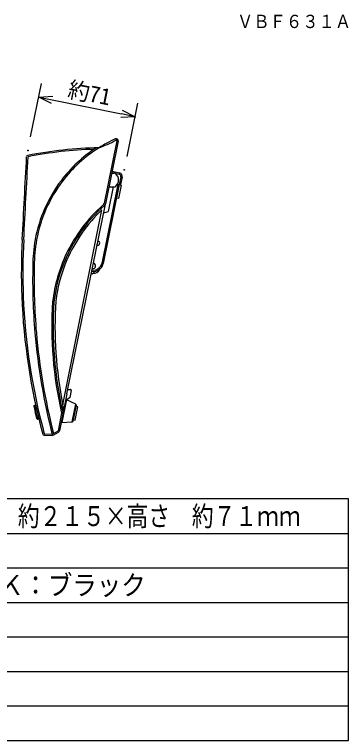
# Model space of a CAD drawing. Units: millimetres, scale not verified. Extents: x -63 to 63, y -57 to 57.
# Drawn here: x 14.2 to 62.5, y -56.5 to 48.7 of the extents above; entities that cross this region are included whole.
import ezdxf
from ezdxf.enums import TextEntityAlignment as Align

# ---------------------------------------------------------------- set-up
doc = ezdxf.new("R2010")
doc.units = ezdxf.units.MM
doc.header["$LTSCALE"] = 0.190236
doc.header["$PDMODE"] = 32
doc.header["$PDSIZE"] = 0.0951
for name, color, linetype in [('0-0_TOUROKU', 1, 'Continuous'), ('0-1_MOJI1', 2, 'Continuous'), ('0-2_GAIKEI', 1, 'Continuous'), ('0-3_WAKU', 1, 'Continuous'), ('0-4_SUNPO', 3, 'Continuous'), ('0-5_DEFPOINTS', 7, 'Continuous')]:
    doc.layers.add(name, color=color, linetype=linetype)
doc.styles.add('ＭＳ ゴシック', font='')
doc.styles.get('ＭＳ ゴシック').set_extended_font_data('MS Gothic')

# ---------------------------------------------------------------- blocks, each defined once
blk = doc.blocks.new('_OPEN30')
at = {"layer": '0-5_DEFPOINTS'}
blk.add_line((0, 0), (-1, 0), dxfattribs=at)
blk.add_lwpolyline([(-1, 0.26795), (0, 0), (-1, -0.26795)], dxfattribs=at)

msp = doc.modelspace()

# ---------------------------------------------------------------- linework, layer by layer
at = {"layer": '0-2_GAIKEI'}
for p, q in [((28.9752, 30.3491), (27.1518, 21.3465)), ((28.2366, 25.6947), (28.5546, 25.6947)), ((28.2566, 25.7937), (29.3304, 25.517)), ((29.5496, 25.167), (29.3182, 24.0248)), ((29.1222, 24.0645), (26.8036, 12.6169)), ((28.4351, 23.6947), (27.7184, 20.1562)), ((27.8315, 23.6947), (28.5546, 23.6947)), ((21.171, -7.8669), (26.8257, 20.3834)), ((26.1226, 15.2574), (26.2647, 15.2748)), ((25.3872, 11.1018), (25.297, 11.1815)), ((25.7873, 11.4643), (25.4719, 11.1071)), ((21.8868, -5.6553), (22.2645, -5.6553)), ((22.3625, -5.7752), (22.1519, -6.8152)), ((21.6678, -7.1184), (21.0004, -10.4136)), ((22.1139, -6.8753), (21.7427, -7.1541)), ((17.2424, -7.9606), (17.0523, -7.9639)), ((22.4919, -10.3462), (23.0156, -7.7608)), ((17.3819, -9.8711), (17.1379, -8.8698)), ((20.9861, -9.0909), (20.4879, -11.64)), ((17.7093, -9.97), (17.4941, -9.9667)), ((18.456, -12.067), (19.6224, -12.1281)), ((19.8032, -12.0288), (20.4879, -11.64))]:
    msp.add_line(p, q, dxfattribs=at)
at = {"layer": '0-2_GAIKEI', "color": 7}
for p, q in [((29.1712, 30.3094), (27.3392, 21.2641)), ((28.2964, 25.99), (29.3803, 25.7107)), ((29.7456, 25.1273), (29.5262, 24.0439)), ((29.3182, 24.0248), (26.9996, 12.5772)), ((29.6123, 23.9652), (29.1222, 24.0645)), ((24.5918, 7.6997), (27.3253, 21.1956)), ((21.7552, -6.3053), (24.5918, 7.6997)), ((21.7552, -6.3053), (20.6926, -11.6353)), ((23.0156, -7.7608), (21.5996, -7.0858)), ((23.0706, -7.871), (22.5854, -10.2662)), ((20.9356, -10.4165), (22.4919, -10.3462)), ((18.4455, -12.2667), (19.6747, -12.3311))]:
    msp.add_line(p, q, dxfattribs=at)
for points in [[(29.6123, 23.9652), (29.2152, 22.005), (28.9212, 22.0646)], [(22.6295, -10.0487), (22.9235, -10.1082), (23.3205, -8.148), (23.0265, -8.0885)], [(19.6515, -12.2398), (19.8555, -12.2291), (20.5467, -11.8366)]]:
    msp.add_lwpolyline(points, dxfattribs=at)
for centre, radius, start, end in [((37.025, 12.4328), 20, 114.43063, 122.2104), ((28.8772, 30.3689), 0.3, 348.55, 114.43063), ((27.5211, -30.6342), 60.0001, 91.1047, 100.99394), ((37.0188, 12.4394), 20.1911, 123.14038, 142.99235), ((-730568.7841, 38722.6024), 731608.6877, 356.96729, 356.96823), ((16.1169, 28.0684), 0.2, 100.99394, 176.96796), ((28.5546, 25.2947), 0.4, 48.59038, 90), ((29.2555, 25.2265), 0.5, 348.55, 75.55), ((37.0248, 12.4328), 20.1999, 142.98769, 169.67127), ((29.4674, 24.0558), 0.06, 258.55, 348.55), ((26.7354, 21.4405), 0.629, 310.80694, 343.71842), ((41.7164, 4.4828), 21.9983, 131.47721, 155.99795), ((103.2928, 11.1823), 88.1473, 176.82759, 182.16495), ((38.3958, 12.2328), 21.5846, 169.80157, 179.95495), ((41.7101, 4.4859), 21.9913, 155.99857, 173.36369), ((104.7852, 10.1198), 87.9997, 178.61303, 184.92359), ((25.6275, 12.8551), 1.4, 258.89351, 348.55), ((104.9577, 11.3596), 89.8178, 182.23785, 195.15375), ((75.3249, 3.4513), 55.5739, 176.31059, 192.88536), ((108.1615, 10.5703), 91.4024, 185.0233, 194.5104), ((22.9725, -7.8511), 0.1, 348.55, 64.51376), ((20.5253, -9.1317), 0.6534, 350.25178, 16.89565), ((22.4874, -10.2463), 0.1, 272.58624, 348.55), ((18.456, -12.067), 0.2, 195.29665, 267), ((20.3986, -11.5757), 0.3, 299.5923, 348.55)]:
    msp.add_arc(centre, radius, start, end, dxfattribs=at)
at = {"layer": '0-2_GAIKEI'}
for centre, radius, start, end in [((20.0049, 46.8914), 18.6542, 289.93239, 298.25531), ((28.8772, 30.3689), 0.1, 348.55, 114.43063), ((27.3178, -28.8176), 57.9783, 91.63172, 101.13908), ((37.0188, 12.4394), 19.9803, 122.07871, 142.99235), ((-730568.7841, 38722.6024), 731608.9012, 356.96729, 356.96823), ((28.0255, 24.6947), 1.2, 311.40962, 48.59038), ((29.2612, 25.2276), 0.2947, 348.13698, 79.22199), ((37.0248, 12.4328), 19.9891, 142.98769, 169.67127), ((28.5546, 24.0947), 0.4, 270, 311.40962), ((41.7247, 4.4835), 22.1999, 131.49455, 154.6824), ((26.7328, 21.4318), 0.4276, 311.51877, 348.49531), ((42.001, 4.4019), 22.0385, 133.51765, 156.72204), ((27.2354, 20.7939), 0.8, 259.14941, 307.14038), ((103.2928, 11.1823), 87.9338, 176.82759, 182.16495), ((38.3958, 12.2328), 21.3738, 169.80157, 179.95495), ((26.236, 15.5829), 0.2626, 333.41092, 88.75446), ((26.2355, 15.513), 0.24, 276.98493, 348.54994), ((41.72, 4.4859), 22.1946, 154.68287, 173.26665), ((41.8341, 4.4868), 21.8517, 156.75353, 172.9745), ((25.5062, 12.2563), 0.4, 259.75372, 77.34628), ((104.7852, 10.1198), 87.7889, 178.61303, 184.92359), ((25.6275, 12.8551), 1.2, 258.95281, 348.55), ((25.5144, 12.2547), 1.1, 270, 333.19315), ((25.4269, 11.1468), 0.06, 228.55, 318.55), ((104.9577, 11.3596), 89.6043, 182.23785, 195.15375), ((74.9529, 3.4132), 55.3964, 176.19618, 193.04518), ((75.4978, 3.3851), 55.4799, 176.09902, 191.70141), ((108.2146, 10.5108), 91.2393, 184.98314, 194.30231), ((22.2645, -5.7553), 0.1, 348.55, 90), ((22.0539, -6.7953), 0.1, 306.90719, 348.55), ((17.0692, -8.0689), 0.1063, 99.1266, 194.92621), ((42.5217, -2.8369), 26.0908, 191.62937, 193.36923), ((29.0504, -6.4673), 12.0512, 187.1305, 196.88034), ((16.073, -8.6647), 5.16, 356.61056, 8.89471), ((17.4917, -9.856), 0.1108, 187.86297, 267.46234)]:
    msp.add_arc(centre, radius, start, end, dxfattribs=at)
at = {"layer": '0-3_WAKU', "color": 4}
for p, q in [((62.5001, -21.5), (-62.5001, -21.5)), ((62.5001, -56.5001), (62.5001, -21.5)), ((-62.5001, -56.5001), (62.5001, -56.5001))]:
    msp.add_line(p, q, dxfattribs=at)
at = {"layer": '0-3_WAKU'}
for p, q in [((-62.5001, -26.5), (62.5001, -26.5)), ((-62.5001, -31.5001), (62.5001, -31.5001)), ((-62.5001, -36.5001), (62.5001, -36.5001)), ((-62.5001, -41.5001), (62.5001, -41.5001)), ((-62.5001, -46.5001), (62.5001, -46.5001)), ((-62.5001, -51.5001), (62.5001, -51.5001))]:
    msp.add_line(p, q, dxfattribs=at)
at = {"layer": '0-4_SUNPO'}
for p, q in [((16.4965, 30.939), (18.0597, 38.6567)), ((19.6228, 36.2994), (29.6582, 34.2668)), ((30.4522, 28.1124), (32.0154, 35.83))]:
    msp.add_line(p, q, dxfattribs=at)
at = {"layer": '0-5_DEFPOINTS'}
for p in [(31.6184, 33.8698), (16.0995, 28.9788), (30.0552, 26.1522)]:
    msp.add_point(p, dxfattribs=at)

# ---------------------------------------------------------------- block references
at = {"layer": '0-4_SUNPO', "xscale": 2, "yscale": 2}
for p, rotation in [((17.6626, 36.6965), 168.55), ((31.6184, 33.8698), 348.55)]:
    msp.add_blockref('_OPEN30', p, dxfattribs=dict(at, rotation=rotation))

# ---------------------------------------------------------------- texts
at = {"layer": '0-0_TOUROKU', "style": 'ＭＳ ゴシック', "width": 0.9}
msp.add_text('ＶＢＦ６３１Ａ', height=1.925, dxfattribs=at).set_placement((46.3667, 46.13), align=Align.BOTTOM_LEFT)
at = {"layer": '0-1_MOJI1', "style": 'ＭＳ ゴシック'}
for s, width, p in [('幅\u3000約１２２×奥行き\u3000約２１５×高さ\u3000約７１ｍｍ', 0.8, (-20, -26.3052)), ('－Ｗ：ホワイト、－Ｋ：ブラック', 0.9, (-20, -36.3052))]:
    msp.add_text(s, height=2.887, dxfattribs=dict(at, width=width)).set_placement(p, align=Align.BOTTOM_LEFT)
at = {"layer": '0-4_SUNPO', "style": 'ＭＳ ゴシック', "width": 0.95}
msp.add_text('約71', height=2.406, rotation=348.55, dxfattribs=at).set_placement((21.5914, 36.0125), align=Align.BOTTOM_LEFT)

doc.saveas('drawing.dxf')
